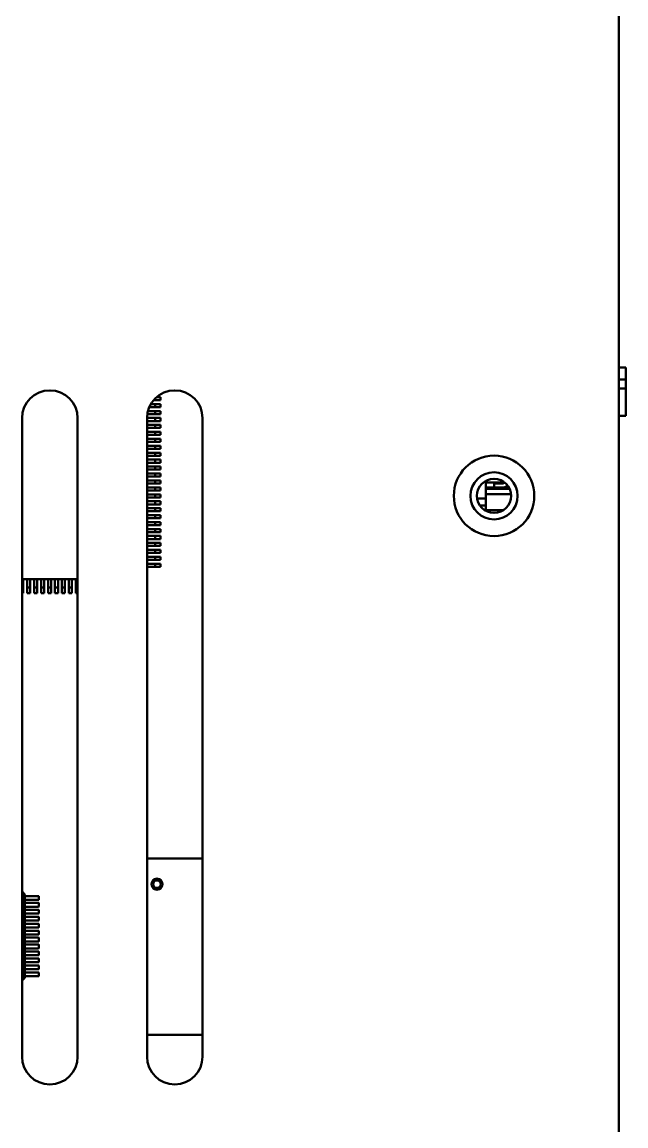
# Model space of a CAD drawing. Header units: millimetres. Extents: x 2121 to 4904, y 892 to 1933.
# Drawn here: x 2814.2 to 2857.7, y 1560.5 to 1640 of the extents above; entities that cross this region are included whole.
import ezdxf

# ---------------------------------------------------------------- set-up
doc = ezdxf.new("R2010")
doc.units = ezdxf.units.MM
doc.header["$LTSCALE"] = 1.8
doc.layers.add('외형선(ISO)', color=7, linetype='Continuous', lineweight=50)

msp = doc.modelspace()

# ---------------------------------------------------------------- linework, layer by layer
at = {"layer": '외형선(ISO)', "color": 7}
for p, q in [((2857.218, 1656.495), (2857.218, 1428.495)), ((2857.218, 1615.153), (2857.718, 1615.153)), ((2857.218, 1614.279), (2857.718, 1614.279)), ((2857.218, 1613.623), (2857.718, 1613.623)), ((2823.689, 1612.785), (2823.798, 1612.785)), ((2823.798, 1612.904), (2823.798, 1612.785)), ((2823.898, 1612.785), (2823.798, 1612.785)), ((2824.198, 1612.785), (2823.898, 1612.785)), ((2823.906, 1613.005), (2824.198, 1613.005)), ((2824.198, 1613.005), (2824.198, 1612.785)), ((2857.718, 1612.88), (2857.718, 1612.527)), ((2823.284, 1612.005), (2823.498, 1612.005)), ((2823.498, 1612.285), (2823.38, 1612.285)), ((2823.491, 1612.505), (2823.498, 1612.505)), ((2823.798, 1612.505), (2823.498, 1612.505)), ((2823.498, 1612.285), (2823.798, 1612.285)), ((2823.798, 1612.005), (2823.498, 1612.005)), ((2823.798, 1612.505), (2823.898, 1612.505)), ((2823.798, 1612.505), (2823.798, 1612.285)), ((2823.898, 1612.285), (2823.798, 1612.285)), ((2823.798, 1612.005), (2823.898, 1612.005)), ((2823.798, 1612.005), (2823.798, 1611.785)), ((2823.898, 1612.505), (2824.198, 1612.505)), ((2824.198, 1612.285), (2823.898, 1612.285)), ((2823.898, 1612.005), (2824.198, 1612.005)), ((2824.198, 1612.505), (2824.198, 1612.285)), ((2824.198, 1612.005), (2824.198, 1611.785)), ((2814.218, 1565.495), (2814.218, 1611.495)), ((2818.218, 1611.495), (2818.218, 1565.495)), ((2823.218, 1611.505), (2823.498, 1611.505)), ((2823.218, 1565.495), (2823.218, 1611.495)), ((2823.498, 1611.285), (2823.218, 1611.285)), ((2823.498, 1611.785), (2823.239, 1611.785)), ((2823.498, 1611.785), (2823.798, 1611.785)), ((2823.798, 1611.505), (2823.498, 1611.505)), ((2823.498, 1611.285), (2823.798, 1611.285)), ((2823.898, 1611.785), (2823.798, 1611.785)), ((2823.798, 1611.505), (2823.898, 1611.505)), ((2823.798, 1611.505), (2823.798, 1611.285)), ((2823.898, 1611.285), (2823.798, 1611.285)), ((2824.198, 1611.785), (2823.898, 1611.785)), ((2823.898, 1611.505), (2824.198, 1611.505)), ((2824.198, 1611.285), (2823.898, 1611.285)), ((2824.198, 1611.505), (2824.198, 1611.285)), ((2827.218, 1611.495), (2827.218, 1565.495)), ((2857.218, 1611.653), (2857.718, 1611.653)), ((2823.218, 1611.005), (2823.498, 1611.005)), ((2823.498, 1610.785), (2823.218, 1610.785)), ((2823.218, 1610.505), (2823.498, 1610.505)), ((2823.498, 1610.285), (2823.218, 1610.285)), ((2823.798, 1611.005), (2823.498, 1611.005)), ((2823.498, 1610.785), (2823.798, 1610.785)), ((2823.798, 1610.505), (2823.498, 1610.505)), ((2823.498, 1610.285), (2823.798, 1610.285)), ((2823.798, 1611.005), (2823.898, 1611.005)), ((2823.798, 1611.005), (2823.798, 1610.785)), ((2823.898, 1610.785), (2823.798, 1610.785)), ((2823.798, 1610.505), (2823.898, 1610.505)), ((2823.798, 1610.505), (2823.798, 1610.285)), ((2823.898, 1610.285), (2823.798, 1610.285)), ((2823.898, 1611.005), (2824.198, 1611.005)), ((2824.198, 1610.785), (2823.898, 1610.785)), ((2823.898, 1610.505), (2824.198, 1610.505)), ((2824.198, 1610.285), (2823.898, 1610.285)), ((2824.198, 1611.005), (2824.198, 1610.785)), ((2824.198, 1610.505), (2824.198, 1610.285)), ((2823.218, 1610.005), (2823.498, 1610.005)), ((2823.498, 1609.785), (2823.218, 1609.785)), ((2823.218, 1609.505), (2823.498, 1609.505)), ((2823.798, 1610.005), (2823.498, 1610.005)), ((2823.498, 1609.785), (2823.798, 1609.785)), ((2823.798, 1609.505), (2823.498, 1609.505)), ((2823.798, 1610.005), (2823.898, 1610.005)), ((2823.798, 1610.005), (2823.798, 1609.785)), ((2823.898, 1609.785), (2823.798, 1609.785)), ((2823.798, 1609.505), (2823.898, 1609.505)), ((2823.798, 1609.505), (2823.798, 1609.285)), ((2823.898, 1610.005), (2824.198, 1610.005)), ((2824.198, 1609.785), (2823.898, 1609.785)), ((2823.898, 1609.505), (2824.198, 1609.505)), ((2824.198, 1610.005), (2824.198, 1609.785)), ((2824.198, 1609.505), (2824.198, 1609.285)), ((2823.498, 1609.285), (2823.218, 1609.285)), ((2823.218, 1609.005), (2823.498, 1609.005)), ((2823.498, 1608.785), (2823.218, 1608.785)), ((2823.498, 1609.285), (2823.798, 1609.285)), ((2823.798, 1609.005), (2823.498, 1609.005)), ((2823.498, 1608.785), (2823.798, 1608.785)), ((2823.898, 1609.285), (2823.798, 1609.285)), ((2823.798, 1609.005), (2823.898, 1609.005)), ((2823.798, 1609.005), (2823.798, 1608.785)), ((2823.898, 1608.785), (2823.798, 1608.785)), ((2824.198, 1609.285), (2823.898, 1609.285)), ((2823.898, 1609.005), (2824.198, 1609.005)), ((2824.198, 1608.785), (2823.898, 1608.785)), ((2824.198, 1609.005), (2824.198, 1608.785)), ((2823.218, 1608.505), (2823.498, 1608.505)), ((2823.498, 1608.285), (2823.218, 1608.285)), ((2823.218, 1608.005), (2823.498, 1608.005)), ((2823.798, 1608.505), (2823.498, 1608.505)), ((2823.498, 1608.285), (2823.798, 1608.285)), ((2823.798, 1608.005), (2823.498, 1608.005)), ((2823.798, 1608.505), (2823.898, 1608.505)), ((2823.798, 1608.505), (2823.798, 1608.285)), ((2823.898, 1608.285), (2823.798, 1608.285)), ((2823.798, 1608.005), (2823.898, 1608.005)), ((2823.798, 1608.005), (2823.798, 1607.785)), ((2823.898, 1608.505), (2824.198, 1608.505)), ((2824.198, 1608.285), (2823.898, 1608.285)), ((2823.898, 1608.005), (2824.198, 1608.005)), ((2824.198, 1608.505), (2824.198, 1608.285)), ((2824.198, 1608.005), (2824.198, 1607.785)), ((2823.498, 1607.785), (2823.218, 1607.785)), ((2823.218, 1607.505), (2823.498, 1607.505)), ((2823.498, 1607.285), (2823.218, 1607.285)), ((2823.498, 1607.785), (2823.798, 1607.785)), ((2823.798, 1607.505), (2823.498, 1607.505)), ((2823.498, 1607.285), (2823.798, 1607.285)), ((2823.898, 1607.785), (2823.798, 1607.785)), ((2823.798, 1607.505), (2823.898, 1607.505)), ((2823.798, 1607.505), (2823.798, 1607.285)), ((2823.898, 1607.285), (2823.798, 1607.285)), ((2824.198, 1607.785), (2823.898, 1607.785)), ((2823.898, 1607.505), (2824.198, 1607.505)), ((2824.198, 1607.285), (2823.898, 1607.285)), ((2824.198, 1607.505), (2824.198, 1607.285)), ((2823.218, 1607.005), (2823.498, 1607.005)), ((2823.498, 1606.785), (2823.218, 1606.785)), ((2823.218, 1606.505), (2823.498, 1606.505)), ((2823.498, 1606.285), (2823.218, 1606.285)), ((2823.798, 1607.005), (2823.498, 1607.005)), ((2823.498, 1606.785), (2823.798, 1606.785)), ((2823.798, 1606.505), (2823.498, 1606.505)), ((2823.498, 1606.285), (2823.798, 1606.285)), ((2823.798, 1607.005), (2823.898, 1607.005)), ((2823.798, 1607.005), (2823.798, 1606.785)), ((2823.898, 1606.785), (2823.798, 1606.785)), ((2823.798, 1606.505), (2823.898, 1606.505)), ((2823.798, 1606.505), (2823.798, 1606.285)), ((2823.898, 1606.285), (2823.798, 1606.285)), ((2823.898, 1607.005), (2824.198, 1607.005)), ((2824.198, 1606.785), (2823.898, 1606.785)), ((2823.898, 1606.505), (2824.198, 1606.505)), ((2824.198, 1606.285), (2823.898, 1606.285)), ((2824.198, 1607.005), (2824.198, 1606.785)), ((2824.198, 1606.505), (2824.198, 1606.285)), ((2847.618, 1606.969), (2847.618, 1606.864)), ((2847.618, 1606.864), (2847.618, 1606.495)), ((2847.618, 1606.864), (2848.975, 1606.864)), ((2847.618, 1606.495), (2847.618, 1606.395)), ((2847.618, 1606.495), (2848.218, 1606.495)), ((2847.618, 1606.027), (2847.618, 1606.395)), ((2847.618, 1606.395), (2849.341, 1606.395)), ((2848.218, 1606.795), (2848.866, 1606.795)), ((2848.218, 1606.495), (2848.218, 1606.795)), ((2848.866, 1606.495), (2848.218, 1606.495)), ((2848.866, 1606.495), (2849.291, 1606.495)), ((2848.89, 1606.802), (2848.987, 1606.855)), ((2849.203, 1606.631), (2849.035, 1606.539)), ((2823.218, 1606.005), (2823.498, 1606.005)), ((2823.498, 1605.785), (2823.218, 1605.785)), ((2823.218, 1605.505), (2823.498, 1605.505)), ((2823.798, 1606.005), (2823.498, 1606.005)), ((2823.498, 1605.785), (2823.798, 1605.785)), ((2823.798, 1605.505), (2823.498, 1605.505)), ((2823.798, 1606.005), (2823.898, 1606.005)), ((2823.798, 1606.005), (2823.798, 1605.785)), ((2823.898, 1605.785), (2823.798, 1605.785)), ((2823.798, 1605.505), (2823.898, 1605.505)), ((2823.798, 1605.505), (2823.798, 1605.285)), ((2823.898, 1606.005), (2824.198, 1606.005)), ((2824.198, 1605.785), (2823.898, 1605.785)), ((2823.898, 1605.505), (2824.198, 1605.505)), ((2824.198, 1606.005), (2824.198, 1605.785)), ((2824.198, 1605.505), (2824.198, 1605.285)), ((2847.004, 1605.695), (2847.618, 1605.695)), ((2847.618, 1606.027), (2847.618, 1604.864)), ((2847.618, 1606.027), (2849.44, 1606.027)), ((2823.498, 1605.285), (2823.218, 1605.285)), ((2823.218, 1605.005), (2823.498, 1605.005)), ((2823.498, 1604.785), (2823.218, 1604.785)), ((2823.498, 1605.285), (2823.798, 1605.285)), ((2823.798, 1605.005), (2823.498, 1605.005)), ((2823.498, 1604.785), (2823.798, 1604.785)), ((2823.898, 1605.285), (2823.798, 1605.285)), ((2823.798, 1605.005), (2823.898, 1605.005)), ((2823.798, 1605.005), (2823.798, 1604.785)), ((2823.898, 1604.785), (2823.798, 1604.785)), ((2824.198, 1605.285), (2823.898, 1605.285)), ((2823.898, 1605.005), (2824.198, 1605.005)), ((2824.198, 1604.785), (2823.898, 1604.785)), ((2824.198, 1605.005), (2824.198, 1604.785)), ((2847.207, 1605.195), (2847.618, 1605.195)), ((2847.618, 1604.864), (2847.618, 1604.822)), ((2847.618, 1604.864), (2848.887, 1604.864)), ((2823.218, 1604.505), (2823.498, 1604.505)), ((2823.498, 1604.285), (2823.218, 1604.285)), ((2823.218, 1604.005), (2823.498, 1604.005)), ((2823.798, 1604.505), (2823.498, 1604.505)), ((2823.498, 1604.285), (2823.798, 1604.285)), ((2823.798, 1604.005), (2823.498, 1604.005)), ((2823.798, 1604.505), (2823.898, 1604.505)), ((2823.798, 1604.505), (2823.798, 1604.285)), ((2823.898, 1604.285), (2823.798, 1604.285)), ((2823.798, 1604.005), (2823.898, 1604.005)), ((2823.798, 1604.005), (2823.798, 1603.785)), ((2823.898, 1604.505), (2824.198, 1604.505)), ((2824.198, 1604.285), (2823.898, 1604.285)), ((2823.898, 1604.005), (2824.198, 1604.005)), ((2824.198, 1604.505), (2824.198, 1604.285)), ((2824.198, 1604.005), (2824.198, 1603.785)), ((2823.498, 1603.785), (2823.218, 1603.785)), ((2823.218, 1603.505), (2823.498, 1603.505)), ((2823.498, 1603.285), (2823.218, 1603.285)), ((2823.498, 1603.785), (2823.798, 1603.785)), ((2823.798, 1603.505), (2823.498, 1603.505)), ((2823.498, 1603.285), (2823.798, 1603.285)), ((2823.898, 1603.785), (2823.798, 1603.785)), ((2823.798, 1603.505), (2823.898, 1603.505)), ((2823.798, 1603.505), (2823.798, 1603.285)), ((2823.898, 1603.285), (2823.798, 1603.285)), ((2824.198, 1603.785), (2823.898, 1603.785)), ((2823.898, 1603.505), (2824.198, 1603.505)), ((2824.198, 1603.285), (2823.898, 1603.285)), ((2824.198, 1603.505), (2824.198, 1603.285)), ((2823.218, 1603.005), (2823.498, 1603.005)), ((2823.498, 1602.785), (2823.218, 1602.785)), ((2823.218, 1602.505), (2823.498, 1602.505)), ((2823.498, 1602.285), (2823.218, 1602.285)), ((2823.798, 1603.005), (2823.498, 1603.005)), ((2823.498, 1602.785), (2823.798, 1602.785)), ((2823.798, 1602.505), (2823.498, 1602.505)), ((2823.498, 1602.285), (2823.798, 1602.285)), ((2823.798, 1603.005), (2823.898, 1603.005)), ((2823.798, 1603.005), (2823.798, 1602.785)), ((2823.898, 1602.785), (2823.798, 1602.785)), ((2823.798, 1602.505), (2823.898, 1602.505)), ((2823.798, 1602.505), (2823.798, 1602.285)), ((2823.898, 1602.285), (2823.798, 1602.285)), ((2823.898, 1603.005), (2824.198, 1603.005)), ((2824.198, 1602.785), (2823.898, 1602.785)), ((2823.898, 1602.505), (2824.198, 1602.505)), ((2824.198, 1602.285), (2823.898, 1602.285)), ((2824.198, 1603.005), (2824.198, 1602.785)), ((2824.198, 1602.505), (2824.198, 1602.285)), ((2823.218, 1602.005), (2823.498, 1602.005)), ((2823.498, 1601.785), (2823.218, 1601.785)), ((2823.218, 1601.505), (2823.498, 1601.505)), ((2823.798, 1602.005), (2823.498, 1602.005)), ((2823.498, 1601.785), (2823.798, 1601.785)), ((2823.798, 1601.505), (2823.498, 1601.505)), ((2823.798, 1602.005), (2823.898, 1602.005)), ((2823.798, 1602.005), (2823.798, 1601.785)), ((2823.898, 1601.785), (2823.798, 1601.785)), ((2823.798, 1601.505), (2823.898, 1601.505)), ((2823.798, 1601.505), (2823.798, 1601.285)), ((2823.898, 1602.005), (2824.198, 1602.005)), ((2824.198, 1601.785), (2823.898, 1601.785)), ((2823.898, 1601.505), (2824.198, 1601.505)), ((2824.198, 1602.005), (2824.198, 1601.785)), ((2824.198, 1601.505), (2824.198, 1601.285)), ((2823.498, 1601.285), (2823.218, 1601.285)), ((2823.218, 1601.005), (2823.498, 1601.005)), ((2823.498, 1600.785), (2823.218, 1600.785)), ((2823.498, 1601.285), (2823.798, 1601.285)), ((2823.798, 1601.005), (2823.498, 1601.005)), ((2823.498, 1600.785), (2823.798, 1600.785)), ((2823.898, 1601.285), (2823.798, 1601.285)), ((2823.798, 1601.005), (2823.898, 1601.005)), ((2823.798, 1601.005), (2823.798, 1600.785)), ((2823.898, 1600.785), (2823.798, 1600.785)), ((2824.198, 1601.285), (2823.898, 1601.285)), ((2823.898, 1601.005), (2824.198, 1601.005)), ((2824.198, 1600.785), (2823.898, 1600.785)), ((2824.198, 1601.005), (2824.198, 1600.785)), ((2814.218, 1599.895), (2814.308, 1599.895)), ((2814.308, 1599.295), (2814.218, 1599.295)), ((2814.308, 1599.895), (2814.308, 1599.595)), ((2814.588, 1599.895), (2814.308, 1599.895)), ((2814.308, 1599.295), (2814.308, 1599.595)), ((2814.308, 1599.295), (2814.308, 1599.195)), ((2814.308, 1599.195), (2814.308, 1598.895)), ((2814.588, 1599.595), (2814.588, 1599.895)), ((2814.588, 1599.895), (2814.808, 1599.895)), ((2814.588, 1599.595), (2814.588, 1599.295)), ((2814.588, 1599.195), (2814.588, 1599.295)), ((2814.808, 1599.295), (2814.588, 1599.295)), ((2814.588, 1598.895), (2814.588, 1599.195)), ((2814.808, 1599.895), (2814.808, 1599.595)), ((2815.088, 1599.895), (2814.808, 1599.895)), ((2814.808, 1599.295), (2814.808, 1599.595)), ((2814.808, 1599.295), (2814.808, 1599.195)), ((2814.808, 1599.195), (2814.808, 1598.895)), ((2815.088, 1599.595), (2815.088, 1599.895)), ((2815.088, 1599.895), (2815.308, 1599.895)), ((2815.088, 1599.595), (2815.088, 1599.295)), ((2815.088, 1599.195), (2815.088, 1599.295)), ((2815.308, 1599.295), (2815.088, 1599.295)), ((2815.088, 1598.895), (2815.088, 1599.195)), ((2815.308, 1599.895), (2815.308, 1599.595)), ((2815.588, 1599.895), (2815.308, 1599.895)), ((2815.308, 1599.295), (2815.308, 1599.595)), ((2815.308, 1599.295), (2815.308, 1599.195)), ((2815.308, 1599.195), (2815.308, 1598.895)), ((2815.588, 1599.595), (2815.588, 1599.895)), ((2815.588, 1599.895), (2815.808, 1599.895)), ((2815.588, 1599.595), (2815.588, 1599.295)), ((2815.588, 1599.195), (2815.588, 1599.295)), ((2815.808, 1599.295), (2815.588, 1599.295)), ((2815.588, 1598.895), (2815.588, 1599.195)), ((2815.808, 1599.895), (2815.808, 1599.595)), ((2816.088, 1599.895), (2815.808, 1599.895)), ((2815.808, 1599.295), (2815.808, 1599.595)), ((2815.808, 1599.295), (2815.808, 1599.195)), ((2815.808, 1599.195), (2815.808, 1598.895)), ((2816.088, 1599.595), (2816.088, 1599.895)), ((2816.088, 1599.895), (2816.308, 1599.895)), ((2816.088, 1599.595), (2816.088, 1599.295)), ((2816.088, 1599.195), (2816.088, 1599.295)), ((2816.308, 1599.295), (2816.088, 1599.295)), ((2816.088, 1598.895), (2816.088, 1599.195)), ((2816.308, 1599.895), (2816.308, 1599.595)), ((2816.588, 1599.895), (2816.308, 1599.895)), ((2816.308, 1599.295), (2816.308, 1599.595)), ((2816.308, 1599.295), (2816.308, 1599.195)), ((2816.308, 1599.195), (2816.308, 1598.895)), ((2816.588, 1599.595), (2816.588, 1599.895)), ((2816.588, 1599.895), (2816.808, 1599.895)), ((2816.588, 1599.595), (2816.588, 1599.295)), ((2816.588, 1599.195), (2816.588, 1599.295)), ((2816.808, 1599.295), (2816.588, 1599.295)), ((2816.588, 1598.895), (2816.588, 1599.195)), ((2816.808, 1599.895), (2816.808, 1599.595)), ((2817.088, 1599.895), (2816.808, 1599.895)), ((2816.808, 1599.295), (2816.808, 1599.595)), ((2816.808, 1599.295), (2816.808, 1599.195)), ((2816.808, 1599.195), (2816.808, 1598.895)), ((2817.088, 1599.595), (2817.088, 1599.895)), ((2817.088, 1599.895), (2817.308, 1599.895)), ((2817.088, 1599.595), (2817.088, 1599.295)), ((2817.088, 1599.195), (2817.088, 1599.295)), ((2817.308, 1599.295), (2817.088, 1599.295)), ((2817.088, 1598.895), (2817.088, 1599.195)), ((2817.308, 1599.895), (2817.308, 1599.595)), ((2817.588, 1599.895), (2817.308, 1599.895)), ((2817.308, 1599.295), (2817.308, 1599.595)), ((2817.308, 1599.295), (2817.308, 1599.195)), ((2817.308, 1599.195), (2817.308, 1598.895)), ((2817.588, 1599.595), (2817.588, 1599.895)), ((2817.588, 1599.895), (2817.808, 1599.895)), ((2817.588, 1599.595), (2817.588, 1599.295)), ((2817.588, 1599.195), (2817.588, 1599.295)), ((2817.808, 1599.295), (2817.588, 1599.295)), ((2817.588, 1598.895), (2817.588, 1599.195)), ((2817.808, 1599.895), (2817.808, 1599.595)), ((2818.088, 1599.895), (2817.808, 1599.895)), ((2817.808, 1599.295), (2817.808, 1599.595)), ((2817.808, 1599.295), (2817.808, 1599.195)), ((2817.808, 1599.195), (2817.808, 1598.895)), ((2818.088, 1599.595), (2818.088, 1599.895)), ((2818.088, 1599.895), (2818.218, 1599.895)), ((2818.088, 1599.595), (2818.088, 1599.295)), ((2818.088, 1599.195), (2818.088, 1599.295)), ((2818.218, 1599.295), (2818.088, 1599.295)), ((2818.088, 1598.895), (2818.088, 1599.195)), ((2814.308, 1598.895), (2814.218, 1598.895)), ((2814.808, 1598.895), (2814.588, 1598.895)), ((2815.308, 1598.895), (2815.088, 1598.895)), ((2815.808, 1598.895), (2815.588, 1598.895)), ((2816.308, 1598.895), (2816.088, 1598.895)), ((2816.808, 1598.895), (2816.588, 1598.895)), ((2817.308, 1598.895), (2817.088, 1598.895)), ((2817.808, 1598.895), (2817.588, 1598.895)), ((2818.218, 1598.895), (2818.088, 1598.895)), ((2827.218, 1579.77), (2823.218, 1579.77)), ((2823.236, 1579.112), (2823.218, 1579.13)), ((2814.218, 1577.385), (2814.418, 1577.185)), ((2814.218, 1577.173), (2814.268, 1577.123)), ((2814.418, 1577.185), (2814.268, 1577.123)), ((2814.268, 1577.123), (2814.268, 1571.248)), ((2814.418, 1571.185), (2814.418, 1577.185)), ((2814.618, 1577.07), (2814.418, 1577.07)), ((2814.618, 1577.07), (2814.802, 1577.07)), ((2814.945, 1577.07), (2814.802, 1577.07)), ((2815.044, 1577.07), (2814.945, 1577.07)), ((2815.408, 1577.07), (2815.044, 1577.07)), ((2815.418, 1577.06), (2815.418, 1576.81)), ((2814.418, 1576.8), (2814.618, 1576.8)), ((2814.618, 1576.57), (2814.418, 1576.57)), ((2814.418, 1576.3), (2814.618, 1576.3)), ((2814.618, 1576.07), (2814.418, 1576.07)), ((2814.802, 1576.8), (2814.618, 1576.8)), ((2814.618, 1576.57), (2814.802, 1576.57)), ((2814.802, 1576.3), (2814.618, 1576.3)), ((2814.618, 1576.07), (2814.802, 1576.07)), ((2814.802, 1576.8), (2814.945, 1576.8)), ((2814.945, 1576.57), (2814.802, 1576.57)), ((2814.802, 1576.3), (2814.945, 1576.3)), ((2814.945, 1576.07), (2814.802, 1576.07)), ((2814.945, 1576.8), (2815.044, 1576.8)), ((2815.044, 1576.57), (2814.945, 1576.57)), ((2814.945, 1576.3), (2815.044, 1576.3)), ((2815.044, 1576.07), (2814.945, 1576.07)), ((2815.044, 1576.8), (2815.408, 1576.8)), ((2815.408, 1576.57), (2815.044, 1576.57)), ((2815.044, 1576.3), (2815.408, 1576.3)), ((2815.408, 1576.07), (2815.044, 1576.07)), ((2815.418, 1576.56), (2815.418, 1576.31)), ((2815.418, 1576.06), (2815.418, 1575.81)), ((2814.418, 1575.8), (2814.618, 1575.8)), ((2814.618, 1575.57), (2814.418, 1575.57)), ((2814.418, 1575.3), (2814.618, 1575.3)), ((2814.802, 1575.8), (2814.618, 1575.8)), ((2814.618, 1575.57), (2814.802, 1575.57)), ((2814.802, 1575.3), (2814.618, 1575.3)), ((2814.802, 1575.8), (2814.945, 1575.8)), ((2814.945, 1575.57), (2814.802, 1575.57)), ((2814.802, 1575.3), (2814.945, 1575.3)), ((2814.945, 1575.8), (2815.044, 1575.8)), ((2815.044, 1575.57), (2814.945, 1575.57)), ((2814.945, 1575.3), (2815.044, 1575.3)), ((2815.044, 1575.8), (2815.408, 1575.8)), ((2815.408, 1575.57), (2815.044, 1575.57)), ((2815.044, 1575.3), (2815.408, 1575.3)), ((2815.418, 1575.56), (2815.418, 1575.31)), ((2814.618, 1575.07), (2814.418, 1575.07)), ((2814.418, 1574.8), (2814.618, 1574.8)), ((2814.618, 1574.57), (2814.418, 1574.57)), ((2814.618, 1575.07), (2814.802, 1575.07)), ((2814.802, 1574.8), (2814.618, 1574.8)), ((2814.618, 1574.57), (2814.802, 1574.57)), ((2814.945, 1575.07), (2814.802, 1575.07)), ((2814.802, 1574.8), (2814.945, 1574.8)), ((2814.945, 1574.57), (2814.802, 1574.57)), ((2815.044, 1575.07), (2814.945, 1575.07)), ((2814.945, 1574.8), (2815.044, 1574.8)), ((2815.044, 1574.57), (2814.945, 1574.57)), ((2815.408, 1575.07), (2815.044, 1575.07)), ((2815.044, 1574.8), (2815.408, 1574.8)), ((2815.408, 1574.57), (2815.044, 1574.57)), ((2815.418, 1575.06), (2815.418, 1574.81)), ((2815.418, 1574.56), (2815.418, 1574.31)), ((2814.418, 1574.3), (2814.618, 1574.3)), ((2814.618, 1574.07), (2814.418, 1574.07)), ((2814.418, 1573.8), (2814.618, 1573.8)), ((2814.802, 1574.3), (2814.618, 1574.3)), ((2814.618, 1574.07), (2814.802, 1574.07)), ((2814.802, 1573.8), (2814.618, 1573.8)), ((2814.802, 1574.3), (2814.945, 1574.3)), ((2814.945, 1574.07), (2814.802, 1574.07)), ((2814.802, 1573.8), (2814.945, 1573.8)), ((2814.945, 1574.3), (2815.044, 1574.3)), ((2815.044, 1574.07), (2814.945, 1574.07)), ((2814.945, 1573.8), (2815.044, 1573.8)), ((2815.044, 1574.3), (2815.408, 1574.3)), ((2815.408, 1574.07), (2815.044, 1574.07)), ((2815.044, 1573.8), (2815.408, 1573.8)), ((2815.418, 1574.06), (2815.418, 1573.81)), ((2814.618, 1573.57), (2814.418, 1573.57)), ((2814.418, 1573.3), (2814.618, 1573.3)), ((2814.618, 1573.07), (2814.418, 1573.07)), ((2814.618, 1573.57), (2814.802, 1573.57)), ((2814.802, 1573.3), (2814.618, 1573.3)), ((2814.618, 1573.07), (2814.802, 1573.07)), ((2814.945, 1573.57), (2814.802, 1573.57)), ((2814.802, 1573.3), (2814.945, 1573.3)), ((2814.945, 1573.07), (2814.802, 1573.07)), ((2815.044, 1573.57), (2814.945, 1573.57)), ((2814.945, 1573.3), (2815.044, 1573.3)), ((2815.044, 1573.07), (2814.945, 1573.07)), ((2815.408, 1573.57), (2815.044, 1573.57)), ((2815.044, 1573.3), (2815.408, 1573.3)), ((2815.408, 1573.07), (2815.044, 1573.07)), ((2815.418, 1573.56), (2815.418, 1573.31)), ((2815.418, 1573.06), (2815.418, 1572.81)), ((2814.418, 1572.8), (2814.618, 1572.8)), ((2814.618, 1572.57), (2814.418, 1572.57)), ((2814.418, 1572.3), (2814.618, 1572.3)), ((2814.618, 1572.07), (2814.418, 1572.07)), ((2814.802, 1572.8), (2814.618, 1572.8)), ((2814.618, 1572.57), (2814.802, 1572.57)), ((2814.802, 1572.3), (2814.618, 1572.3)), ((2814.618, 1572.07), (2814.802, 1572.07)), ((2814.802, 1572.8), (2814.945, 1572.8)), ((2814.945, 1572.57), (2814.802, 1572.57)), ((2814.802, 1572.3), (2814.945, 1572.3)), ((2814.945, 1572.07), (2814.802, 1572.07)), ((2814.945, 1572.8), (2815.044, 1572.8)), ((2815.044, 1572.57), (2814.945, 1572.57)), ((2814.945, 1572.3), (2815.044, 1572.3)), ((2815.044, 1572.07), (2814.945, 1572.07)), ((2815.044, 1572.8), (2815.408, 1572.8)), ((2815.408, 1572.57), (2815.044, 1572.57)), ((2815.044, 1572.3), (2815.408, 1572.3)), ((2815.408, 1572.07), (2815.044, 1572.07)), ((2815.418, 1572.56), (2815.418, 1572.31)), ((2814.418, 1571.8), (2814.618, 1571.8)), ((2814.618, 1571.57), (2814.418, 1571.57)), ((2814.418, 1571.3), (2814.618, 1571.3)), ((2814.802, 1571.8), (2814.618, 1571.8)), ((2814.618, 1571.57), (2814.802, 1571.57)), ((2814.802, 1571.3), (2814.618, 1571.3)), ((2814.802, 1571.8), (2814.945, 1571.8)), ((2814.945, 1571.57), (2814.802, 1571.57)), ((2814.802, 1571.3), (2814.945, 1571.3)), ((2814.945, 1571.8), (2815.044, 1571.8)), ((2815.044, 1571.57), (2814.945, 1571.57)), ((2814.945, 1571.3), (2815.044, 1571.3)), ((2815.044, 1571.8), (2815.408, 1571.8)), ((2815.408, 1571.57), (2815.044, 1571.57)), ((2815.044, 1571.3), (2815.408, 1571.3)), ((2815.418, 1572.06), (2815.418, 1571.81)), ((2815.418, 1571.56), (2815.418, 1571.31)), ((2814.268, 1571.248), (2814.218, 1571.198)), ((2814.418, 1571.185), (2814.218, 1570.985)), ((2814.418, 1571.185), (2814.268, 1571.248)), ((2823.236, 1567.729), (2823.218, 1567.71)), ((2823.218, 1567.07), (2827.218, 1567.07))]:
    msp.add_line(p, q, dxfattribs=at)
for centre, radius in [((2848.218, 1605.895), 2.9), ((2848.218, 1605.895), 1.7), ((2848.218, 1605.895), 1.23), ((2823.935, 1577.923), 0.4), ((2823.935, 1577.923), 0.274)]:
    msp.add_circle(centre, radius, dxfattribs=at)
for centre, radius, start, end in [((2816.218, 1611.495), 2, 0, 180), ((2825.218, 1611.495), 2, 0, 180), ((2848.866, 1606.845), 0.05, 270, 298.81079), ((2848.866, 1606.845), 0.35, 270, 298.81079), ((2815.408, 1577.06), 0.01, 0, 90), ((2815.408, 1576.81), 0.01, 270, 0), ((2815.408, 1576.56), 0.01, 0, 90), ((2815.408, 1576.31), 0.01, 270, 0), ((2815.408, 1576.06), 0.01, 0, 90), ((2815.408, 1575.81), 0.01, 270, 0), ((2815.408, 1575.56), 0.01, 0, 90), ((2815.408, 1575.31), 0.01, 270, 0), ((2815.408, 1575.06), 0.01, 0, 90), ((2815.408, 1574.81), 0.01, 270, 0), ((2815.408, 1574.56), 0.01, 0, 90), ((2815.408, 1574.31), 0.01, 270, 0), ((2815.408, 1574.06), 0.01, 0, 90), ((2815.408, 1573.81), 0.01, 270, 0), ((2815.408, 1573.56), 0.01, 0, 90), ((2815.408, 1573.31), 0.01, 270, 0), ((2815.408, 1573.06), 0.01, 0, 90), ((2815.408, 1572.81), 0.01, 270, 0), ((2815.408, 1572.56), 0.01, 0, 90), ((2815.408, 1572.31), 0.01, 270, 0), ((2815.408, 1572.06), 0.01, 0, 90), ((2815.408, 1571.81), 0.01, 270, 0), ((2815.408, 1571.56), 0.01, 0, 90), ((2815.408, 1571.31), 0.01, 270, 0), ((2816.218, 1565.495), 2, 180, 0), ((2825.218, 1565.495), 2, 180, 0)]:
    msp.add_arc(centre, radius, start, end, dxfattribs=at)
for points, knots in [([(2857.718, 1615.153), (2857.718, 1615.153), (2857.718, 1615.143), (2857.718, 1615.09), (2857.718, 1615.053), (2857.718, 1614.952), (2857.718, 1614.881), (2857.718, 1614.616), (2857.718, 1614.449), (2857.718, 1614.279)], [-0.2492526, -0.2492526, -0.2492526, -0.2492526, -0.1695753, -0.1695753, -0.1037794, -0.1037794, -0.0540017, -0.0540017, 0, 0, 0, 0]), ([(2857.718, 1614.279), (2857.718, 1614.25), (2857.718, 1614.221), (2857.718, 1614.157), (2857.718, 1614.123), (2857.718, 1614.09)], [-0.01923036, -0.01923036, -0.01923036, -0.01923036, -0.01013747, -0.01013747, 0, 0, 0, 0]), ([(2857.718, 1614.09), (2857.718, 1614.044), (2857.718, 1613.999), (2857.718, 1613.912), (2857.718, 1613.87), (2857.718, 1613.751), (2857.718, 1613.682), (2857.718, 1613.623)], [-0.05306697, -0.05306697, -0.05306697, -0.05306697, -0.03943906, -0.03943906, -0.02626191, -0.02626191, 0, 0, 0, 0]), ([(2857.718, 1613.623), (2857.718, 1613.594), (2857.718, 1613.556), (2857.718, 1613.463), (2857.718, 1613.409), (2857.718, 1613.213), (2857.718, 1613.049), (2857.718, 1612.88)], [-0.100957, -0.100957, -0.100957, -0.100957, -0.0772493, -0.0772493, -0.0533747, -0.0533747, 0, 0, 0, 0]), ([(2857.718, 1612.527), (2857.718, 1612.498), (2857.718, 1612.467), (2857.718, 1612.404), (2857.718, 1612.371), (2857.718, 1612.338)], [-0.01927353, -0.01927353, -0.01927353, -0.01927353, -0.00987909, -0.00987909, 0, 0, 0, 0]), ([(2857.718, 1612.338), (2857.718, 1612.255), (2857.718, 1612.174), (2857.718, 1612.02), (2857.718, 1611.953), (2857.718, 1611.842), (2857.718, 1611.774), (2857.718, 1611.673), (2857.718, 1611.653), (2857.718, 1611.653)], [-0.1709096, -0.1709096, -0.1709096, -0.1709096, -0.125717, -0.125717, -0.0805637, -0.0805637, -0.0399393, -0.0399393, 0, 0, 0, 0])]:
    msp.add_open_spline(points, degree=3, knots=knots, dxfattribs=at)

doc.saveas('drawing.dxf')
